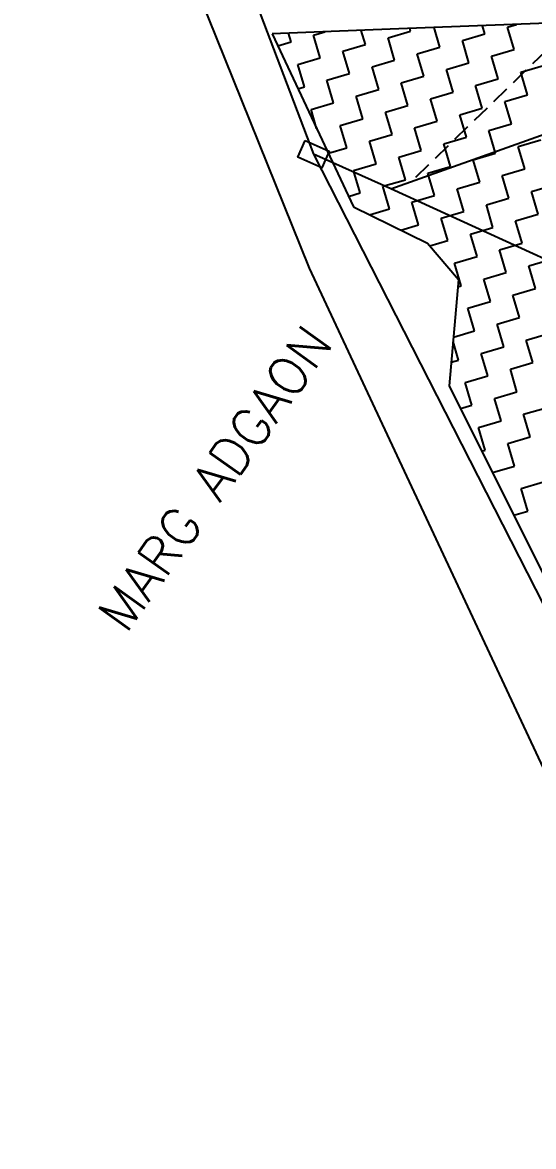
# Model space of a CAD drawing. Header units: metres. Extents: x 283645 to 285797, y 2017393 to 2020400.
# Drawn here: x 283932.6 to 284073.8, y 2018049 to 2018359.8 of the extents above; entities that cross this region are included whole.
import ezdxf

# ---------------------------------------------------------------- set-up
doc = ezdxf.new("R2010")
doc.units = ezdxf.units.M
doc.linetypes.add('DASHED', pattern=[0.75, 0.5, -0.25])
for name, color, linetype in [('LINE_FOOTPATH', 1, 'DASHED'), ('POLY_HATCH', 12, 'Continuous'), ('POLY_PARCEL', 6, 'Continuous'), ('TEXT_MAPOUT', 7, 'Continuous'), ('V_BOUND_LINE', 7, 'Continuous'), ('VILLAGE BOUNDRY', 1, 'Continuous')]:
    doc.layers.add(name, color=color, linetype=linetype)
doc.styles.get("Standard").update_dxf_attribs({"font": 'simplex.shx'})

msp = doc.modelspace()

# ---------------------------------------------------------------- linework, layer by layer
msp.add_lwpolyline([(284010.74, 2018327.18), (284017.34, 2018324.21), (284015.29, 2018319.65), (284008.69, 2018322.62)], close=True)
at = {"layer": 'LINE_FOOTPATH', "ltscale": 10}
msp.add_line((284041.31, 2018317.09), (284160.58, 2018432.95), dxfattribs=at)
at = {"layer": 'POLY_HATCH'}
for p, q in [((284034.15, 2018357.95), (284001.59, 2018356.66)), ((284077.66, 2018359.6), (284034.15, 2018357.95)), ((284001.59, 2018356.66), (284024.06, 2018308.83)), ((284024.06, 2018308.83), (284044.48, 2018298.79)), ((284044.48, 2018298.79), (284053.03, 2018288.75)), ((284053.03, 2018288.75), (284050.51, 2018259.38)), ((284050.51, 2018259.38), (284086.53, 2018186.93))]:
    msp.add_line(p, q, dxfattribs=at)
at = {"layer": 'POLY_HATCH', "linetype": 'Continuous'}
for p, q in [((284039.82, 2018357.43), (284039.61, 2018358.15)), ((284047.89, 2018353.04), (284046.31, 2018358.41)), ((284060.36, 2018356.71), (284059.71, 2018358.92)), ((284066.59, 2018358.55), (284069.06, 2018359.27)), ((284068.43, 2018352.31), (284066.59, 2018358.55)), ((284006.81, 2018354.48), (284006.12, 2018356.84)), ((284013.05, 2018356.32), (284016.16, 2018357.23)), ((284014.89, 2018350.08), (284013.05, 2018356.32)), ((284027.35, 2018353.76), (284026.21, 2018357.63)), ((284033.59, 2018355.59), (284039.82, 2018357.43)), ((284035.42, 2018349.36), (284033.59, 2018355.59)), ((284054.13, 2018354.87), (284060.36, 2018356.71)), ((284055.96, 2018348.64), (284054.13, 2018354.87)), ((284003.12, 2018353.39), (284006.81, 2018354.48)), ((284021.12, 2018351.92), (284027.35, 2018353.76)), ((284022.96, 2018345.69), (284021.12, 2018351.92)), ((284041.66, 2018351.2), (284047.89, 2018353.04)), ((284062.2, 2018350.48), (284068.43, 2018352.31)), ((284008.65, 2018348.25), (284014.89, 2018350.08)), ((284029.19, 2018347.52), (284035.42, 2018349.36)), ((284043.5, 2018344.96), (284041.66, 2018351.2)), ((284049.73, 2018346.8), (284055.96, 2018348.64)), ((284064.03, 2018344.24), (284062.2, 2018350.48)), ((284010.49, 2018342.01), (284008.65, 2018348.25)), ((284016.72, 2018343.85), (284022.96, 2018345.69)), ((284031.03, 2018341.29), (284029.19, 2018347.52)), ((284051.57, 2018340.57), (284049.73, 2018346.8)), ((284070.27, 2018346.08), (284076.5, 2018347.92)), ((284072.1, 2018339.85), (284070.27, 2018346.08)), ((284018.56, 2018337.62), (284016.72, 2018343.85)), ((284037.26, 2018343.13), (284043.5, 2018344.96)), ((284039.1, 2018336.89), (284037.26, 2018343.13)), ((284057.8, 2018342.4), (284064.03, 2018344.24)), ((284059.64, 2018336.17), (284057.8, 2018342.4)), ((284008.72, 2018341.49), (284010.49, 2018342.01)), ((284024.79, 2018339.45), (284031.03, 2018341.29)), ((284026.63, 2018333.22), (284024.79, 2018339.45)), ((284045.33, 2018338.73), (284051.57, 2018340.57)), ((284065.87, 2018338.01), (284072.1, 2018339.85)), ((284012.33, 2018335.78), (284018.56, 2018337.62)), ((284032.86, 2018335.06), (284039.1, 2018336.89)), ((284047.17, 2018332.5), (284045.33, 2018338.73)), ((284067.71, 2018331.77), (284065.87, 2018338.01)), ((284013.88, 2018330.49), (284012.33, 2018335.78)), ((284020.4, 2018331.38), (284026.63, 2018333.22)), ((284034.7, 2018328.82), (284032.86, 2018335.06)), ((284053.4, 2018334.33), (284059.64, 2018336.17)), ((284055.24, 2018328.1), (284053.4, 2018334.33)), ((284022.23, 2018325.15), (284020.4, 2018331.38)), ((284040.94, 2018330.66), (284047.17, 2018332.5)), ((284042.77, 2018324.43), (284040.94, 2018330.66)), ((284061.47, 2018329.94), (284067.71, 2018331.77)), ((284028.47, 2018326.99), (284034.7, 2018328.82)), ((284030.3, 2018320.75), (284028.47, 2018326.99)), ((284049.01, 2018326.26), (284055.24, 2018328.1)), ((284063.31, 2018323.7), (284061.47, 2018329.94)), ((284069.55, 2018325.54), (284075.78, 2018327.38)), ((284017.11, 2018323.64), (284022.23, 2018325.15)), ((284036.54, 2018322.59), (284042.77, 2018324.43)), ((284050.84, 2018320.03), (284049.01, 2018326.26)), ((284071.38, 2018319.31), (284069.55, 2018325.54)), ((284024.07, 2018318.91), (284030.3, 2018320.75)), ((284038.38, 2018316.35), (284036.54, 2018322.59)), ((284057.08, 2018321.87), (284063.31, 2018323.7)), ((284058.91, 2018315.63), (284057.08, 2018321.87)), ((284025.91, 2018312.68), (284024.07, 2018318.91)), ((284044.61, 2018318.19), (284050.84, 2018320.03)), ((284046.45, 2018311.96), (284044.61, 2018318.19)), ((284065.15, 2018317.47), (284071.38, 2018319.31)), ((284032.14, 2018314.52), (284038.38, 2018316.35)), ((284033.98, 2018308.28), (284032.14, 2018314.52)), ((284052.68, 2018313.8), (284058.91, 2018315.63)), ((284066.99, 2018311.24), (284065.15, 2018317.47)), ((284073.22, 2018313.07), (284079.45, 2018314.91)), ((284022.7, 2018311.73), (284025.91, 2018312.68)), ((284040.21, 2018310.12), (284046.45, 2018311.96)), ((284054.52, 2018307.56), (284052.68, 2018313.8)), ((284075.06, 2018306.84), (284073.22, 2018313.07)), ((284028.47, 2018306.66), (284033.98, 2018308.28)), ((284042.05, 2018303.89), (284040.21, 2018310.12)), ((284060.75, 2018309.4), (284066.99, 2018311.24)), ((284062.59, 2018303.16), (284060.75, 2018309.4)), ((284048.28, 2018305.72), (284054.52, 2018307.56)), ((284050.12, 2018299.49), (284048.28, 2018305.72)), ((284068.82, 2018305), (284075.06, 2018306.84)), ((284037.09, 2018302.43), (284042.05, 2018303.89)), ((284056.35, 2018301.33), (284062.59, 2018303.16)), ((284070.66, 2018298.77), (284068.82, 2018305)), ((284045.14, 2018298.02), (284050.12, 2018299.49)), ((284058.19, 2018295.09), (284056.35, 2018301.33)), ((284064.43, 2018296.93), (284070.66, 2018298.77)), ((284066.26, 2018290.7), (284064.43, 2018296.93)), ((284051.96, 2018293.26), (284058.19, 2018295.09)), ((284053.8, 2018287.02), (284051.96, 2018293.26)), ((284072.5, 2018292.53), (284078.73, 2018294.37)), ((284060.03, 2018288.86), (284066.26, 2018290.7)), ((284074.33, 2018286.3), (284072.5, 2018292.53)), ((284052.86, 2018286.75), (284053.8, 2018287.02)), ((284061.87, 2018282.63), (284060.03, 2018288.86)), ((284068.1, 2018284.46), (284074.33, 2018286.3)), ((284069.94, 2018278.23), (284068.1, 2018284.46)), ((284055.63, 2018280.79), (284061.87, 2018282.63)), ((284057.47, 2018274.56), (284055.63, 2018280.79)), ((284063.7, 2018276.39), (284069.94, 2018278.23)), ((284051.67, 2018272.84), (284057.47, 2018274.56)), ((284065.54, 2018270.16), (284063.7, 2018276.39)), ((284053.07, 2018266.48), (284051.56, 2018271.62)), ((284071.77, 2018272), (284078.01, 2018273.83)), ((284073.61, 2018265.76), (284071.77, 2018272)), ((284059.31, 2018268.32), (284065.54, 2018270.16)), ((284061.14, 2018262.09), (284059.31, 2018268.32)), ((284051.07, 2018265.89), (284053.07, 2018266.48)), ((284067.38, 2018263.92), (284073.61, 2018265.76)), ((284054.91, 2018260.25), (284061.14, 2018262.09)), ((284069.21, 2018257.69), (284067.38, 2018263.92)), ((284056.75, 2018254.02), (284054.91, 2018260.25)), ((284062.98, 2018255.85), (284069.21, 2018257.69)), ((284064.82, 2018249.62), (284062.98, 2018255.85)), ((284053.63, 2018253.1), (284056.75, 2018254.02)), ((284071.05, 2018251.46), (284077.29, 2018253.29)), ((284058.58, 2018247.78), (284064.82, 2018249.62)), ((284072.89, 2018245.22), (284071.05, 2018251.46)), ((284060.42, 2018241.55), (284058.58, 2018247.78)), ((284066.65, 2018243.39), (284072.89, 2018245.22)), ((284068.49, 2018237.15), (284066.65, 2018243.39)), ((284059.51, 2018241.28), (284060.42, 2018241.55)), ((284062.45, 2018235.37), (284068.49, 2018237.15)), ((284070.33, 2018230.92), (284076.56, 2018232.76)), ((284072.17, 2018224.68), (284070.33, 2018230.92)), ((284068.32, 2018223.55), (284072.17, 2018224.68))]:
    msp.add_line(p, q, dxfattribs=at)
at = {"layer": 'POLY_PARCEL'}
for p, q in [((284034.34, 2018313.82), (284258.99, 2018393.78)), ((284034.34, 2018313.82), (284013.01, 2018323.41)), ((284384.87, 2018153.6), (284034.34, 2018313.82))]:
    msp.add_line(p, q, dxfattribs=at)
at = {"layer": 'V_BOUND_LINE'}
for p, q in [((283957.42, 2018470.49), (284013.01, 2018323.41)), ((284013.01, 2018323.41), (284144.65, 2018064.91))]:
    msp.add_line(p, q, dxfattribs=at)
at = {"layer": 'VILLAGE BOUNDRY'}
for p, q in [((283932.62, 2018488.39), (284011.81, 2018291.87)), ((284011.81, 2018291.87), (284125.26, 2018048.97))]:
    msp.add_line(p, q, dxfattribs=at)

# ---------------------------------------------------------------- texts
at = {"layer": 'TEXT_MAPOUT'}
msp.add_text('MARG ADGAON', height=10.3982, rotation=54.451, dxfattribs=at).set_placement((283961.2, 2018190.54))

doc.saveas('drawing.dxf')
